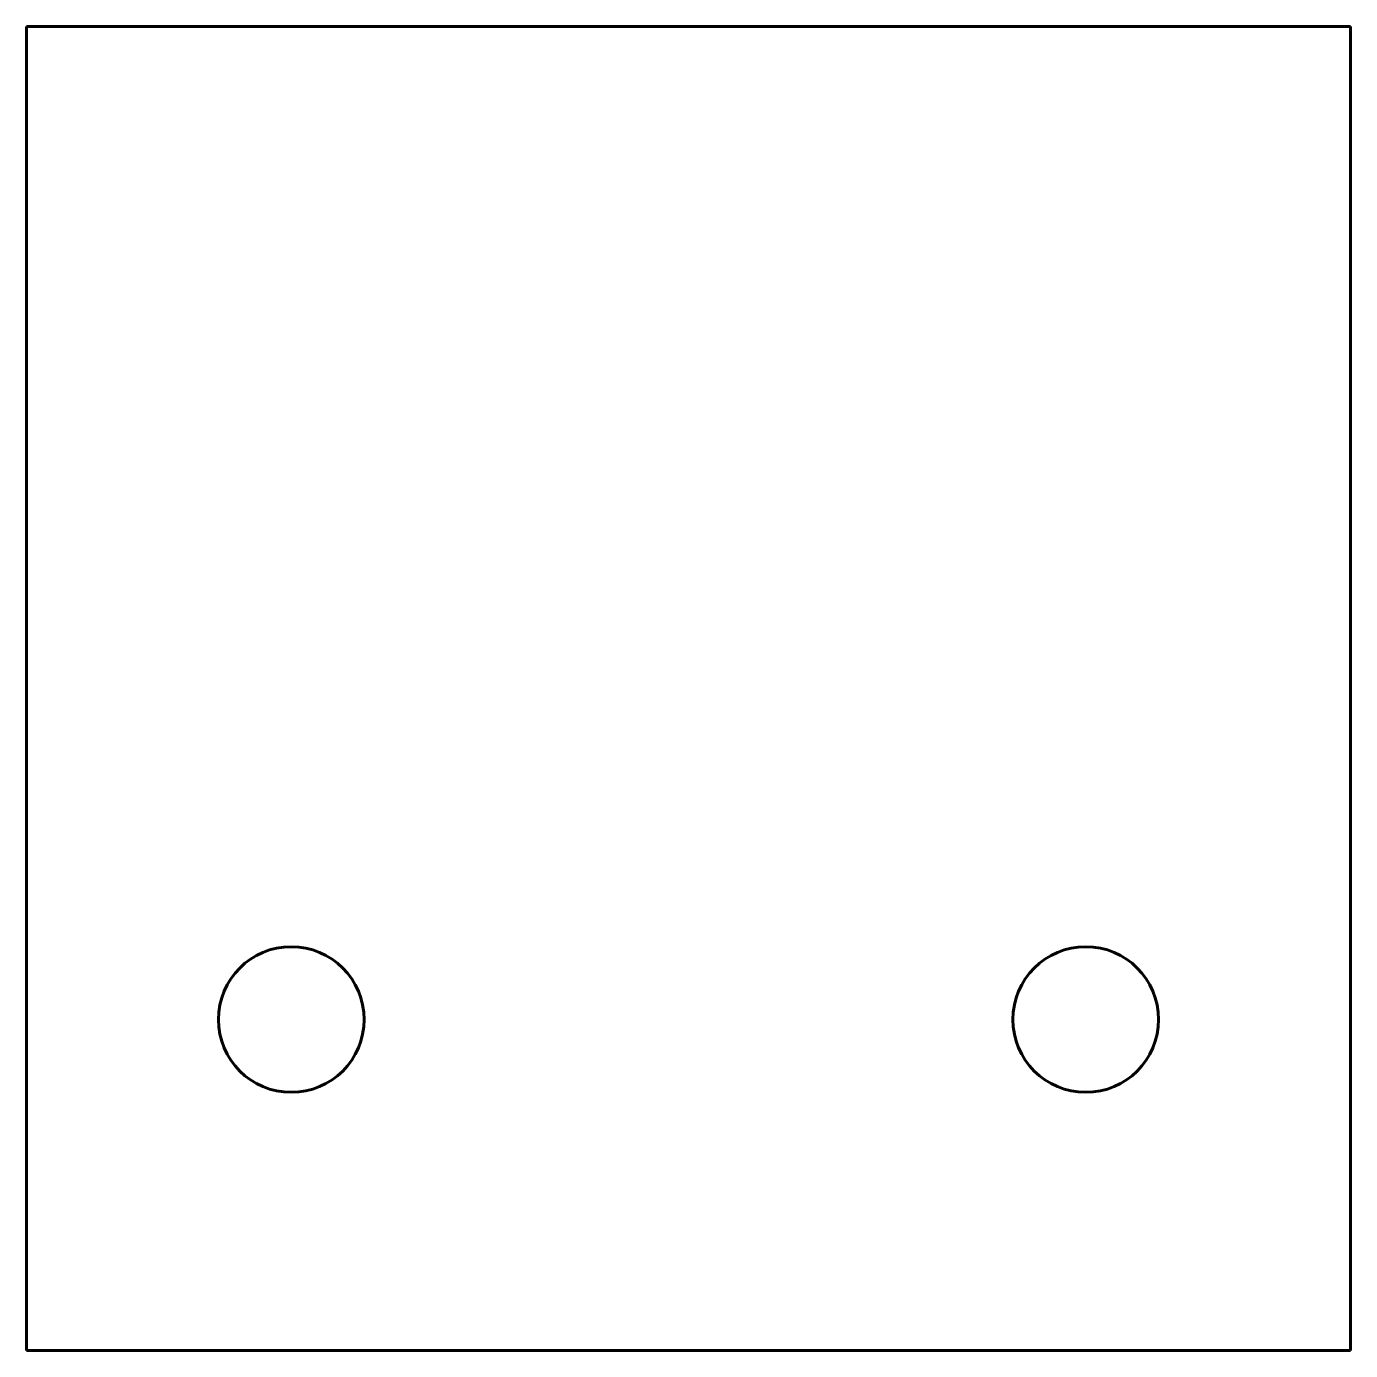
# Model space of a CAD drawing. Header units: millimetres. Extents: x -200 to 0, y 0 to 200.
import ezdxf

# ---------------------------------------------------------------- set-up
doc = ezdxf.new("R2010")
doc.units = ezdxf.units.MM
doc.linetypes.add('K5LT_BASIC', pattern=[0])

msp = doc.modelspace()

# ---------------------------------------------------------------- linework, layer by layer
at = {"color": 150, "linetype": 'K5LT_BASIC', "lineweight": 60, "true_color": 0x0080ff}
for p, q in [((-200, 200), (-200, 0)), ((0, 200), (-200, 200)), ((0, 0), (0, 200)), ((-200, 0), (0, 0))]:
    msp.add_line(p, q, dxfattribs=at)
for centre in [(-160, 50), (-40, 50)]:
    msp.add_circle(centre, 11, dxfattribs=at)

doc.saveas('drawing.dxf')
